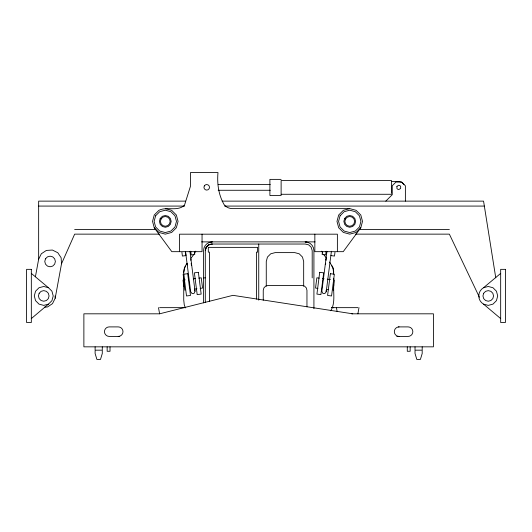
<?xml version="1.0" encoding="UTF-8"?>
<svg xmlns="http://www.w3.org/2000/svg" width="532" height="532" viewBox="0 0 532 532"><rect width="100%" height="100%" fill="white"/><g stroke="black" fill="none" stroke-linecap="round" stroke-linejoin="round"><path stroke-width="0.8" d="M185.342 307.888L184.272 304.856L183.733 300.055L183.733 272.224L184.551 267.476L186.905 263.28M322.512 251.443L322.126 254.469L325.677 254.928L326.156 251.23M326.954 251.363L321.853 291.184L322.698 293.232L323.749 293.664L324.879 293.511L326.216 291.742L331.403 251.257M334.967 252.361L334.495 256.052L330.937 255.599M333.152 290.319L334.468 280.071M189.937 251.363L195.038 291.184L194.193 293.232L193.143 293.664L192.012 293.511L190.682 291.742L185.595 252.055M190.815 260.348L190.955 259.297M183.733 272.224L184.265 268.74M357.896 313.813L358.987 307.636M35.411 276.8L38.65 259.17L38.65 201.129L185.568 201.129M44.462 307.177L47.474 306.984L52.502 303.646L55.188 298.239L61.513 263.786L74.653 234.14L159.374 234.14M314.844 234.18L314.844 251.669L343.226 251.669L360.796 227.763L362.505 221.379L360.796 215.001L356.121 210.333L349.743 208.617L232.138 208.617C229.079 208.517 226.206 207.141 224.218 204.813C218.552 195.018 216.983 183.713 217.987 172.554L190.476 172.554L190.476 186.213L184.491 205.212C177.488 211.856 166.982 206.25 158.915 210.333L154.247 215.001L152.538 221.379L154.247 227.763L171.816 251.669L202.054 251.669L202.054 234.18M325.956 259.131L326.362 258.146M184.577 268.108L185.508 266.213M38.65 259.17L41.33 253.764L46.364 250.426L52.389 250.047L57.795 252.727L61.133 257.761L61.513 263.786M194.406 253.651L195.769 251.171M330.751 310.768C335.579 302.994 333.152 293.312 333.757 284.706M193.582 254.801L190.928 258.339M187.384 263.712L187.251 264.956M191.447 265.468L191.188 263.24M31.328 318.582L48.485 304.124L51.943 300.66L53.213 295.932L51.943 291.204L48.485 287.739L31.328 273.395M385.813 201.129L392.257 194.685L392.257 185.735L395.928 182.064L401.64 182.064L405.384 185.808L405.384 201.129M360.796 227.763L356.121 232.431L349.743 234.14L343.359 232.431L338.691 227.763L336.982 221.379L338.691 215.001L343.359 210.333L349.743 208.617M500.672 318.582L483.515 304.124A9.456 9.456 0 0 1 483.515 287.739L500.672 273.395M325.73 263.227L325.285 264.397M210.852 242.273L212.308 241.88A8.745 8.745 0 0 0 203.57 250.625L203.57 302.894M48.485 304.124L43.757 305.388L39.022 304.124L35.564 300.66L34.294 295.932L35.564 291.204L39.022 287.739L43.757 286.469L48.485 287.739M483.515 287.739L488.243 286.469L492.978 287.739L496.436 291.204L497.706 295.932L496.436 300.66L492.978 304.124L488.243 305.388L483.515 304.124M351.625 313.813L433.42 313.813L433.42 346.837L83.876 346.837L83.876 313.813L159.607 313.813L232.956 295.34L352.723 313.813M185.216 279.872L183.613 280.071L184.93 290.319M193.229 278.841L195.636 278.535M198.842 278.123L201.242 277.817L202.552 288.065L200.152 288.371M194.546 289.089L196.946 288.783M281.122 179.377L269.897 179.377L269.897 194.353M391.472 181.445L398.787 181.445L401.766 182.243L403.941 184.424M218.173 184.538L270.263 184.538M218.173 190.27L270.263 190.27M281.122 194.28L391.472 194.28M222.09 201.129L483.561 201.129L495.764 277.797M38.65 206.077L184.724 206.077M224.564 206.077L484.346 206.077M74.653 229.412L155.69 229.412M359.186 229.412L449.36 229.412M355.496 234.14L449.36 234.14L479.418 297.242M201.595 241.88L315.07 241.88M203.57 277.884L205.286 277.884M159.593 307.649L185.316 307.649M331.343 307.649L357.896 307.649M398.375 326.901L408.077 326.901A4.755 4.755 0 0 1 412.839 331.655A4.755 4.755 0 0 1 408.077 336.417L396.759 336.417M119.74 336.417L109.226 336.417A4.755 4.755 0 0 1 104.465 331.655A4.755 4.755 0 0 1 109.226 326.901L118.224 326.901A4.755 4.755 0 0 1 122.978 331.655A4.755 4.755 0 0 1 118.224 336.417M319.247 278.123L316.839 277.817L315.529 288.065L317.93 288.371M322.445 278.535L324.048 278.741M327.253 279.147L330.458 279.559M326.741 289.501L328.344 289.707M331.975 307.33L333.79 307.789M306.638 242.273L305.175 241.88A8.745 8.745 0 0 1 313.92 250.625L313.92 308.7M165.299 208.617L171.676 210.333L176.351 215.001L178.06 221.379L176.351 227.763L171.676 232.431L165.299 234.14L158.915 232.431L154.247 227.763M326.562 258.339L323.908 254.801M329.574 262.043L332.939 267.476L333.757 274.213M321.72 251.171L322.744 253.033M331.669 265.581L333.225 268.74M194.606 290.126L195.038 291.184M336.457 307.636L337.135 311.493M158.503 307.636L159.593 313.813M333.331 269.438L333.757 272.224M325.936 259.297L326.083 260.348M326.063 290.605L326.216 291.742M194.38 251.443L194.765 254.469L191.214 254.928L190.742 251.23M185.482 251.902L185.954 255.599L182.403 256.052L181.924 252.361M183.134 274.213L183.799 279.38M183.021 280.071L183.839 286.475M55.049 295.978L55.188 298.239M422.189 346.837L422.189 350.169L415.02 350.169L415.02 346.837M422.189 350.741L422.189 353.501L420.393 359.446L416.815 359.446L415.02 353.501L415.02 350.741M410.152 346.837L410.152 351.28L407.286 351.28L407.286 346.837M391.472 193.355L391.472 180.521L281.122 180.521L281.122 195.424L269.897 195.424L269.897 194.951M337.381 251.669L337.381 234.18L179.517 234.18L179.517 251.669M333.757 278.249L333.757 279.865M312.198 277.857L312.198 250.625L311.187 247.24L308.613 244.826L305.175 244.028L212.308 244.028L208.803 244.72L206.197 247.167L205.286 250.625L205.286 302.402M306.957 306.851L306.957 290.319L306.306 287.885L304.523 286.103L302.083 285.451L268.121 285.451L265.681 286.103L263.899 287.885L263.247 290.319L263.247 300.241M303.672 286.123L303.672 261.505L302.482 257.062L299.23 253.811L294.788 252.62L275.15 252.62L270.708 253.811L267.456 257.062L266.266 261.505L266.266 286.123M258.745 244.028L258.745 300.134M256.457 299.144L256.457 252.141L257.608 252.141L257.608 247.367L208.305 247.367L208.305 252.141L209.448 252.141L209.448 301.617M110.018 346.837L110.018 351.28L107.151 351.28L107.151 346.837M102.284 346.837L102.284 350.169L95.115 350.169L95.115 346.837M102.284 350.741L102.284 353.501L100.488 359.446L96.904 359.446L95.115 353.501L95.115 350.741M399.08 336.417A4.755 4.755 0 0 1 394.325 331.655A4.755 4.755 0 0 1 399.08 326.901M319.712 272.331L316.919 294.09L320.902 294.602L323.689 272.843L319.712 272.331M330.372 273.701L327.586 295.46L331.562 295.965L334.349 274.213L330.372 273.701M45.486 258.825L44.774 261.478L45.486 264.131L47.428 266.073L50.081 266.778L52.735 266.073L54.67 264.131L55.381 261.478L54.67 258.825L52.735 256.883L50.081 256.178L47.428 256.883L45.486 258.825M39.162 293.278L38.45 295.932L39.162 298.578L41.104 300.52L43.757 301.232L46.404 300.52L48.346 298.578L49.057 295.932L48.346 293.278L46.404 291.337L43.757 290.625L41.104 291.337L39.162 293.278M155.617 215.793L154.12 221.379L155.617 226.971L159.706 231.061L165.299 232.557L170.885 231.061L174.975 226.971L176.478 221.379L174.975 215.793L170.885 211.703L165.299 210.2L159.706 211.703L155.617 215.793M160.205 218.446L159.42 221.379L160.205 224.318L162.36 226.472L165.299 227.257L168.232 226.472L170.386 224.318L171.171 221.379L170.386 218.446L168.232 216.291L165.299 215.507L162.36 216.291L160.205 218.446M161.076 218.945L160.425 221.379L161.076 223.819L162.859 225.601L165.299 226.253L167.733 225.601L169.515 223.819L170.167 221.379L169.515 218.945L167.733 217.162L165.299 216.511L162.859 217.162L161.076 218.945M204.308 185.927L203.936 187.317L204.308 188.707L205.325 189.725L206.715 190.097L208.112 189.725L209.129 188.707L209.502 187.317L209.129 185.927L208.112 184.91L206.715 184.538L205.325 184.91L204.308 185.927M340.061 215.793L338.565 221.379L340.061 226.971L344.151 231.061L349.743 232.557L355.329 231.061L359.426 226.971L360.922 221.379L359.426 215.793L355.329 211.703L349.743 210.2L344.151 211.703L340.061 215.793M344.656 218.446L343.865 221.379L344.656 224.318L346.804 226.472L349.743 227.257L352.683 226.472L354.831 224.318L355.622 221.379L354.831 218.446L352.683 216.291L349.743 215.507L346.804 216.291L344.656 218.446M345.521 218.945L344.869 221.379L345.521 223.819L347.31 225.601L349.743 226.253L352.177 225.601L353.96 223.819L354.618 221.379L353.96 218.945L352.177 217.162L349.743 216.511L347.31 217.162L345.521 218.945M396.925 186.326L396.925 188.474L397.71 189.259L398.787 189.552L400.649 188.474L400.649 186.326L399.858 185.542L398.787 185.249L396.925 186.326M483.654 293.278L482.943 295.932L483.654 298.578L485.596 300.52L488.243 301.232L490.896 300.52L492.838 298.578L493.55 295.932L492.838 293.278L490.896 291.337L488.243 290.625L485.596 291.337L483.654 293.278M206.296 247.24L205.286 250.625A6.783 6.783 0 0 1 212.308 244.028L208.87 244.826L206.296 247.24M187.71 273.701L183.733 274.213L186.519 295.965L190.496 295.46L187.71 273.701M198.37 272.331L194.393 272.843L197.179 294.602L201.163 294.09L198.37 272.331M31.328 269.345L26.6 269.345L26.6 322.512L31.328 322.512L31.328 269.345M505.4 269.345L500.672 269.345L500.672 322.512L505.4 322.512L505.4 269.345"/></g></svg>
